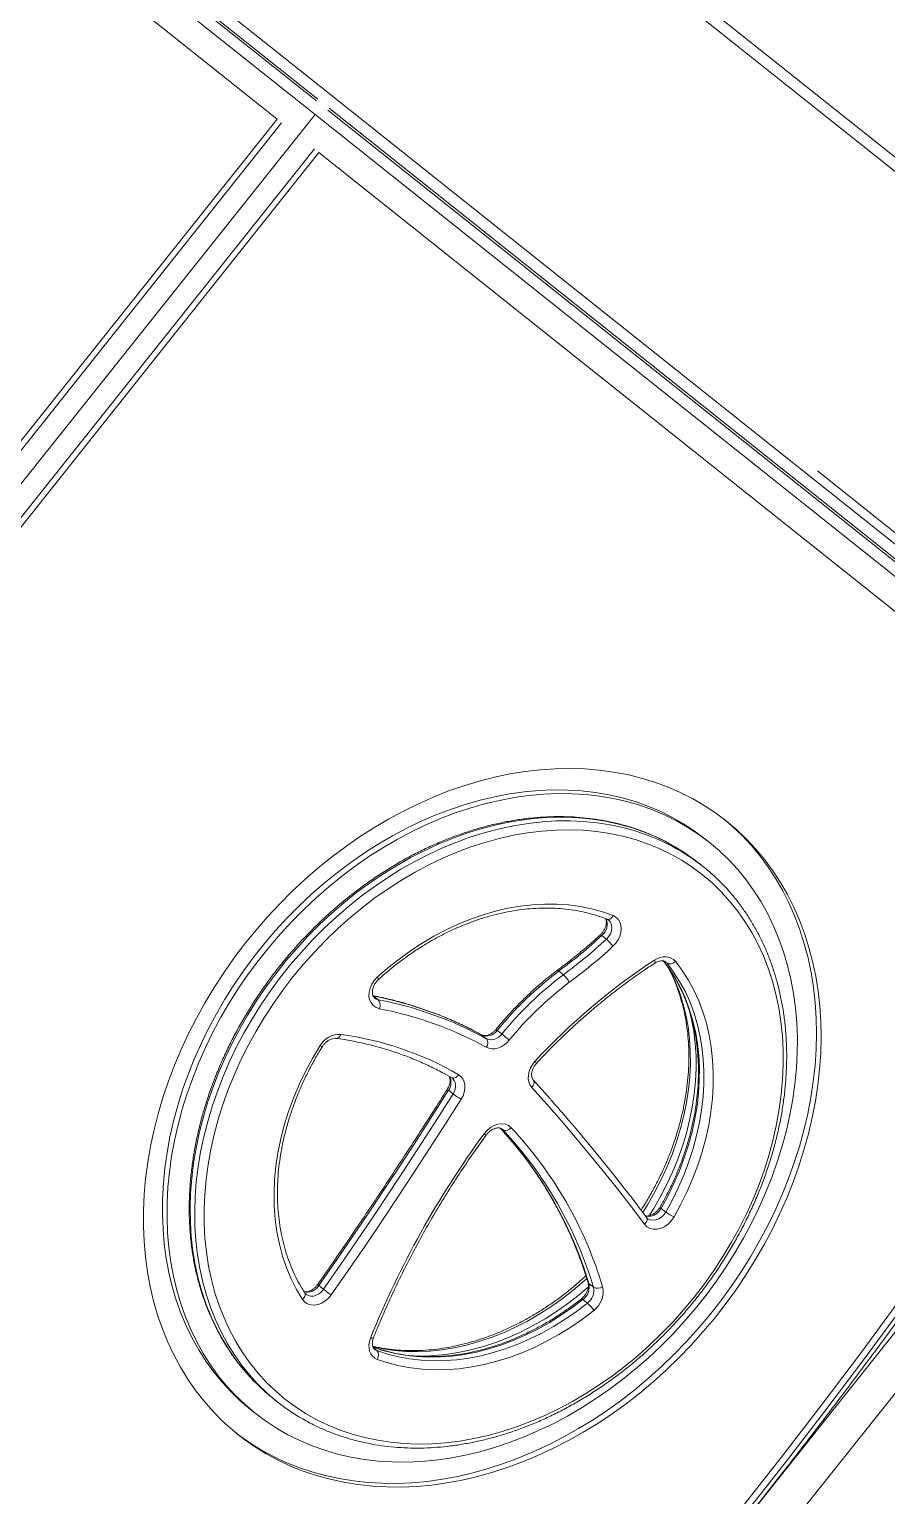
# Model space of a CAD drawing. Header units: millimetres. Extents: x -229914 to 856942, y -268655 to 87212.
# Drawn here: x -138705 to -138329, y 25864 to 26507 of the extents above; entities that cross this region are included whole.
import ezdxf

# ---------------------------------------------------------------- set-up
doc = ezdxf.new("R2010")
doc.units = ezdxf.units.MM

# ---------------------------------------------------------------- blocks, each defined once
blk = doc.blocks.new('Т912NEW')
at = {"color": 7, "linetype": 'Continuous', "lineweight": 15}
for p, q in [((-2945.25, 3675.05), (-2229.25, 3675.05)), ((-2319.43, 3546.17), (-2190.6, 3546.17)), ((-3094.04, 3542.17), (-2589.25, 3542.17)), ((-2589.25, 3542.17), (-2085.13, 3542.17)), ((-2592.47, 3537.17), (-3097.25, 3537.17)), ((-3097.25, 3536.17), (-2592.47, 3536.17)), ((-2589.25, 3531.17), (-3082.77, 3531.17)), ((-2085.28, 3531.17), (-2589.25, 3531.17)), ((-2589.25, 3531.17), (-2589.25, 2531.17)), ((-2081.92, 3537.17), (-2586.04, 3537.17)), ((-2586.04, 3536.17), (-2081.92, 3536.17)), ((-2601.02, 3519.17), (-3089.26, 3519.17)), ((-2601.02, 2543.17), (-2601.02, 3519.17)), ((-2598.44, 2543.17), (-2598.44, 3519.17)), ((-2580.06, 3519.17), (-2580.06, 2543.17)), ((-2577.49, 3519.17), (-2577.49, 2543.17)), ((-2085.95, 3519.17), (-2577.49, 3519.17)), ((-2040.75, 2641.17), (-2040.75, 3421.17)), ((-2254.98, 3389.17), (-2257.55, 3389.17)), ((-2250.48, 3379.17), (-2253.06, 3379.17)), ((-2263.88, 3327.78), (-2266.45, 3327.78)), ((-2271.53, 3303.86), (-2268.96, 3303.86)), ((-2277.87, 3260.86), (-2280.44, 3260.86)), ((-2276.44, 3266.71), (-2273.87, 3266.71)), ((-2171.55, 3250.43), (-2168.98, 3250.43)), ((-2328.2, 3244.7), (-2325.63, 3244.7)), ((-2173.51, 3243.25), (-2174.08, 3243.33)), ((-2274.22, 3232.84), (-2276.79, 3232.84)), ((-2175.76, 3204.86), (-2173.19, 3204.86)), ((-2170.92, 3197.8), (-2173.49, 3197.8)), ((-2267.93, 3130.35), (-2265.36, 3130.35)), ((-2253.06, 3079.17), (-2250.48, 3079.17)), ((-2257.55, 3069.17), (-2254.98, 3069.17))]:
    blk.add_line(p, q, dxfattribs=at)
at = {"color": 8, "linetype": 'Continuous', "lineweight": 15}
for p, q in [((-2229.25, 3670.05), (-2945.25, 3670.05)), ((-2057.5, 2624.42), (-2057.5, 3437.92)), ((-2236.5, 3336.12), (-2237.82, 3336.12)), ((-2236.5, 3336.12), (-2237.22, 3336.2)), ((-2280.65, 3260.84), (-2280.44, 3260.86)), ((-2328.2, 3244.7), (-2328.52, 3244.55)), ((-2247.24, 3234.14), (-2248.04, 3234.14)), ((-2247.24, 3234.14), (-2247.7, 3234.17)), ((-2232.2, 3123.93), (-2230.24, 3123.93))]:
    blk.add_line(p, q, dxfattribs=at)
at = {"color": 7, "linetype": 'Continuous', "lineweight": 15, "flags": 128}
for points in [[(-2059.34, 3171.65), (-2059.5, 3198.62), (-2059.93, 3225.59), (-2060.64, 3252.55), (-2061.62, 3279.49), (-2062.87, 3306.41), (-2064.39, 3333.32), (-2066.19, 3360.19), (-2068.26, 3387.03), (-2070.6, 3413.83), (-2073.22, 3440.58), (-2076.1, 3467.29), (-2079.26, 3493.95)], [(-2254.98, 3401.17), (-2260.94, 3400.99), (-2266.88, 3400.46), (-2272.8, 3399.59), (-2278.68, 3398.36), (-2284.51, 3396.79), (-2290.28, 3394.88), (-2295.98, 3392.63), (-2301.6, 3390.04), (-2307.12, 3387.13), (-2312.53, 3383.89), (-2317.83, 3380.34), (-2323, 3376.48), (-2328.03, 3372.31), (-2332.91, 3367.86), (-2337.63, 3363.12), (-2342.18, 3358.11), (-2346.56, 3352.83), (-2350.75, 3347.3), (-2354.74, 3341.53), (-2358.53, 3335.54), (-2362.1, 3329.32), (-2365.46, 3322.9), (-2368.59, 3316.29), (-2371.49, 3309.49), (-2374.15, 3302.54), (-2376.57, 3295.44), (-2378.74, 3288.2), (-2380.66, 3280.84), (-2382.32, 3273.37), (-2383.72, 3265.81), (-2384.85, 3258.18), (-2385.73, 3250.49), (-2386.33, 3242.76), (-2386.67, 3235), (-2386.73, 3227.22), (-2386.53, 3219.45), (-2386.06, 3211.7), (-2385.32, 3203.99), (-2384.32, 3196.33), (-2383.05, 3188.73), (-2381.52, 3181.22), (-2379.73, 3173.8), (-2377.69, 3166.5), (-2375.39, 3159.33), (-2372.85, 3152.29), (-2370.07, 3145.42), (-2367.05, 3138.72), (-2363.81, 3132.2), (-2360.34, 3125.88), (-2356.66, 3119.77), (-2352.77, 3113.88), (-2348.68, 3108.23), (-2344.39, 3102.83), (-2339.93, 3097.68), (-2335.29, 3092.81), (-2330.49, 3088.21), (-2325.53, 3083.9), (-2320.43, 3079.89), (-2315.2, 3076.18), (-2309.84, 3072.78), (-2304.37, 3069.71), (-2298.8, 3066.96), (-2293.14, 3064.54), (-2287.4, 3062.45), (-2281.6, 3060.71), (-2275.74, 3059.31), (-2269.84, 3058.26), (-2263.91, 3057.56), (-2257.96, 3057.21), (-2252.01, 3057.21), (-2246.06, 3057.56), (-2240.13, 3058.26), (-2234.22, 3059.31), (-2228.37, 3060.71), (-2222.56, 3062.45), (-2216.82, 3064.54), (-2211.17, 3066.96), (-2205.59, 3069.71), (-2200.13, 3072.78), (-2194.77, 3076.18), (-2189.53, 3079.89), (-2184.43, 3083.9), (-2179.48, 3088.21), (-2174.67, 3092.81), (-2170.04, 3097.68), (-2165.57, 3102.83), (-2161.29, 3108.23), (-2157.2, 3113.88), (-2153.31, 3119.77), (-2149.63, 3125.88), (-2146.16, 3132.2), (-2142.91, 3138.72), (-2139.9, 3145.42), (-2137.12, 3152.29), (-2134.57, 3159.33), (-2132.28, 3166.5), (-2130.24, 3173.8), (-2128.45, 3181.22), (-2126.92, 3188.73), (-2125.65, 3196.33), (-2124.64, 3203.99), (-2123.9, 3211.7), (-2123.43, 3219.45), (-2123.23, 3227.22), (-2123.3, 3235), (-2123.64, 3242.76), (-2124.24, 3250.49), (-2125.11, 3258.18), (-2126.25, 3265.81), (-2127.65, 3273.37), (-2129.31, 3280.84), (-2131.23, 3288.2), (-2133.4, 3295.44), (-2135.81, 3302.54), (-2138.48, 3309.49), (-2141.38, 3316.29), (-2144.51, 3322.9), (-2147.86, 3329.32), (-2151.44, 3335.54), (-2155.23, 3341.53), (-2159.22, 3347.3), (-2163.41, 3352.83), (-2167.78, 3358.11), (-2172.33, 3363.12), (-2177.06, 3367.86), (-2181.94, 3372.31), (-2186.97, 3376.48), (-2192.13, 3380.34), (-2197.43, 3383.89), (-2202.85, 3387.13), (-2208.37, 3390.04), (-2213.98, 3392.63), (-2219.68, 3394.88), (-2225.46, 3396.79), (-2231.29, 3398.36), (-2237.17, 3399.59), (-2243.09, 3400.46), (-2249.03, 3400.99), (-2254.98, 3401.17)], [(-2256.27, 3057.17), (-2254.58, 3057.21), (-2248.63, 3057.56), (-2242.7, 3058.26), (-2236.8, 3059.31), (-2230.94, 3060.71), (-2225.13, 3062.45), (-2219.4, 3064.54), (-2213.74, 3066.96), (-2208.17, 3069.71), (-2202.7, 3072.78), (-2197.34, 3076.18), (-2192.1, 3079.89), (-2187, 3083.9), (-2182.05, 3088.21), (-2177.25, 3092.81), (-2172.61, 3097.68), (-2168.14, 3102.83), (-2163.86, 3108.23), (-2159.77, 3113.88), (-2155.88, 3119.77), (-2152.2, 3125.88), (-2148.73, 3132.2), (-2145.48, 3138.72), (-2142.47, 3145.42), (-2139.69, 3152.29), (-2137.15, 3159.33), (-2134.85, 3166.5), (-2132.81, 3173.8), (-2131.02, 3181.22), (-2129.49, 3188.73), (-2128.22, 3196.33), (-2127.21, 3203.99), (-2126.48, 3211.7), (-2126.01, 3219.45), (-2125.8, 3227.22), (-2125.87, 3235), (-2126.21, 3242.76), (-2126.81, 3250.49), (-2127.68, 3258.18), (-2128.82, 3265.81), (-2130.22, 3273.37), (-2131.88, 3280.84), (-2133.8, 3288.2), (-2135.97, 3295.44), (-2138.39, 3302.54), (-2141.05, 3309.49), (-2143.95, 3316.29), (-2147.08, 3322.9), (-2150.44, 3329.32), (-2154.01, 3335.54), (-2157.8, 3341.53), (-2161.79, 3347.3), (-2165.98, 3352.83), (-2170.35, 3358.11), (-2174.91, 3363.12), (-2179.63, 3367.86), (-2184.51, 3372.31), (-2189.54, 3376.48), (-2194.71, 3380.34), (-2200, 3383.89), (-2205.42, 3387.13), (-2210.94, 3390.04), (-2216.56, 3392.63), (-2222.26, 3394.88), (-2228.03, 3396.79), (-2233.86, 3398.36), (-2239.74, 3399.59), (-2245.66, 3400.46), (-2251.6, 3400.99), (-2256.27, 3401.16)], [(-2062.13, 3171.64), (-2062.3, 3199.46), (-2062.76, 3227.27), (-2063.51, 3255.07), (-2064.56, 3282.85), (-2065.89, 3310.61), (-2067.52, 3338.35), (-2069.44, 3366.06), (-2071.64, 3393.72)], [(-2257.55, 3389.17), (-2263.3, 3388.99), (-2269.03, 3388.46), (-2274.74, 3387.59), (-2280.41, 3386.36), (-2286.03, 3384.79), (-2291.58, 3382.88), (-2297.07, 3380.62), (-2302.46, 3378.04), (-2307.76, 3375.13), (-2312.94, 3371.9), (-2318.01, 3368.35), (-2322.94, 3364.5), (-2327.73, 3360.35), (-2332.36, 3355.91), (-2336.83, 3351.2), (-2341.12, 3346.21), (-2345.23, 3340.97), (-2349.15, 3335.48), (-2352.87, 3329.76), (-2356.37, 3323.82), (-2359.66, 3317.67), (-2362.73, 3311.32), (-2365.56, 3304.8), (-2368.16, 3298.1), (-2370.51, 3291.26), (-2372.62, 3284.28), (-2374.47, 3277.18), (-2376.07, 3269.97), (-2377.4, 3262.68), (-2378.47, 3255.31), (-2379.28, 3247.88), (-2379.82, 3240.41), (-2380.09, 3232.92), (-2380.09, 3225.41), (-2379.82, 3217.92), (-2379.28, 3210.45), (-2378.47, 3203.03), (-2377.4, 3195.66), (-2376.07, 3188.36), (-2374.47, 3181.15), (-2372.62, 3174.05), (-2370.51, 3167.07), (-2368.16, 3160.23), (-2365.56, 3153.54), (-2362.73, 3147.01), (-2359.66, 3140.66), (-2356.37, 3134.51), (-2352.87, 3128.57), (-2349.15, 3122.85), (-2345.23, 3117.36), (-2341.12, 3112.12), (-2336.83, 3107.14), (-2332.36, 3102.42), (-2327.73, 3097.98), (-2322.94, 3093.83), (-2318.01, 3089.98), (-2312.94, 3086.43), (-2307.76, 3083.2), (-2302.46, 3080.29), (-2297.07, 3077.71), (-2291.58, 3075.46), (-2286.03, 3073.54), (-2280.41, 3071.97), (-2274.74, 3070.75), (-2269.03, 3069.87), (-2263.3, 3069.34), (-2257.55, 3069.17)], [(-2254.98, 3389.17), (-2260.73, 3388.99), (-2266.46, 3388.46), (-2272.17, 3387.59), (-2277.84, 3386.36), (-2283.46, 3384.79), (-2289.01, 3382.88), (-2294.49, 3380.62), (-2299.89, 3378.04), (-2305.19, 3375.13), (-2310.37, 3371.9), (-2315.44, 3368.35), (-2320.37, 3364.5), (-2325.15, 3360.35), (-2329.79, 3355.91), (-2334.26, 3351.2), (-2338.55, 3346.21), (-2342.66, 3340.97), (-2346.58, 3335.48), (-2350.3, 3329.76), (-2353.8, 3323.82), (-2357.09, 3317.67), (-2360.16, 3311.32), (-2362.99, 3304.8), (-2365.59, 3298.1), (-2367.94, 3291.26), (-2370.05, 3284.28), (-2371.9, 3277.18), (-2373.5, 3269.97), (-2374.83, 3262.68), (-2375.9, 3255.31), (-2376.71, 3247.88), (-2377.25, 3240.41), (-2377.52, 3232.92), (-2377.52, 3225.41), (-2377.25, 3217.92), (-2376.71, 3210.45), (-2375.9, 3203.03), (-2374.83, 3195.66), (-2373.5, 3188.36), (-2371.9, 3181.15), (-2370.05, 3174.05), (-2367.94, 3167.07), (-2365.59, 3160.23), (-2362.99, 3153.54), (-2360.16, 3147.01), (-2357.09, 3140.66), (-2353.8, 3134.51), (-2350.3, 3128.57), (-2346.58, 3122.85), (-2342.66, 3117.36), (-2338.55, 3112.12), (-2334.26, 3107.14), (-2329.79, 3102.42), (-2325.15, 3097.98), (-2320.37, 3093.83), (-2315.44, 3089.98), (-2310.37, 3086.43), (-2305.19, 3083.2), (-2299.89, 3080.29), (-2294.49, 3077.71), (-2289.01, 3075.46), (-2283.46, 3073.54), (-2277.84, 3071.97), (-2272.17, 3070.75), (-2266.46, 3069.87), (-2260.73, 3069.34), (-2254.98, 3069.17), (-2249.24, 3069.34), (-2243.51, 3069.87), (-2237.8, 3070.75), (-2232.13, 3071.97), (-2226.51, 3073.54), (-2220.95, 3075.46), (-2215.47, 3077.71), (-2210.08, 3080.29), (-2204.78, 3083.2), (-2199.6, 3086.43), (-2194.53, 3089.98), (-2189.6, 3093.83), (-2184.81, 3097.98), (-2180.18, 3102.42), (-2175.71, 3107.14), (-2171.42, 3112.12), (-2167.31, 3117.36), (-2163.39, 3122.85), (-2159.67, 3128.57), (-2156.16, 3134.51), (-2152.87, 3140.66), (-2149.81, 3147.01), (-2146.97, 3153.54), (-2144.38, 3160.23), (-2142.02, 3167.07), (-2139.92, 3174.05), (-2138.06, 3181.15), (-2136.47, 3188.36), (-2135.13, 3195.66), (-2134.06, 3203.03), (-2133.26, 3210.45), (-2132.72, 3217.92), (-2132.45, 3225.41), (-2132.45, 3232.92), (-2132.72, 3240.41), (-2133.26, 3247.88), (-2134.06, 3255.31), (-2135.13, 3262.68), (-2136.47, 3269.97), (-2138.06, 3277.18), (-2139.92, 3284.28), (-2142.02, 3291.26), (-2144.38, 3298.1), (-2146.97, 3304.8), (-2149.81, 3311.32), (-2152.87, 3317.67), (-2156.16, 3323.82), (-2159.67, 3329.76), (-2163.39, 3335.48), (-2167.31, 3340.97), (-2171.42, 3346.21), (-2175.71, 3351.2), (-2180.18, 3355.91), (-2184.81, 3360.35), (-2189.6, 3364.5), (-2194.53, 3368.35), (-2199.6, 3371.9), (-2204.78, 3375.13), (-2210.08, 3378.04), (-2215.47, 3380.62), (-2220.95, 3382.88), (-2226.51, 3384.79), (-2232.13, 3386.36), (-2237.8, 3387.59), (-2243.51, 3388.46), (-2249.24, 3388.99), (-2254.98, 3389.17)], [(-2248.56, 3082.17), (-2243.03, 3082.34), (-2237.52, 3082.87), (-2232.03, 3083.76), (-2226.59, 3084.99), (-2221.19, 3086.57), (-2215.87, 3088.5), (-2210.62, 3090.76), (-2205.46, 3093.36), (-2200.41, 3096.28), (-2195.47, 3099.52), (-2190.66, 3103.08), (-2185.99, 3106.94), (-2181.47, 3111.09), (-2177.12, 3115.53), (-2172.93, 3120.25), (-2168.93, 3125.22), (-2165.12, 3130.45), (-2161.51, 3135.91), (-2158.11, 3141.6), (-2154.92, 3147.5), (-2151.97, 3153.59), (-2149.24, 3159.87), (-2146.76, 3166.31), (-2144.52, 3172.91), (-2142.53, 3179.64), (-2140.8, 3186.49), (-2139.32, 3193.45), (-2138.11, 3200.49), (-2137.17, 3207.6), (-2136.49, 3214.76), (-2136.08, 3221.95), (-2135.95, 3229.17), (-2136.08, 3236.38), (-2136.49, 3243.57), (-2137.17, 3250.74), (-2138.11, 3257.84), (-2139.32, 3264.88), (-2140.8, 3271.84), (-2142.53, 3278.69), (-2144.52, 3285.42), (-2146.76, 3292.02), (-2149.24, 3298.46), (-2151.97, 3304.74), (-2154.92, 3310.83), (-2158.11, 3316.73), (-2161.51, 3322.42), (-2165.12, 3327.88), (-2168.93, 3333.11), (-2172.93, 3338.09), (-2177.12, 3342.8), (-2181.47, 3347.24), (-2185.99, 3351.39), (-2190.66, 3355.25), (-2195.47, 3358.81), (-2200.41, 3362.05), (-2205.46, 3364.98), (-2210.62, 3367.57), (-2215.87, 3369.84), (-2221.19, 3371.76), (-2226.59, 3373.34), (-2232.03, 3374.57), (-2237.52, 3375.46), (-2243.03, 3375.99), (-2248.56, 3376.17), (-2254.08, 3375.99), (-2259.59, 3375.46), (-2265.08, 3374.57), (-2270.52, 3373.34), (-2275.92, 3371.76), (-2281.24, 3369.84), (-2286.49, 3367.57), (-2291.65, 3364.98), (-2296.7, 3362.05), (-2301.64, 3358.81), (-2306.45, 3355.25), (-2311.12, 3351.39), (-2315.64, 3347.24), (-2319.99, 3342.8), (-2324.18, 3338.09), (-2328.18, 3333.11), (-2331.99, 3327.88), (-2335.6, 3322.42), (-2339, 3316.73), (-2342.19, 3310.83), (-2345.14, 3304.74), (-2347.87, 3298.46), (-2350.35, 3292.02), (-2352.59, 3285.42), (-2354.58, 3278.69), (-2356.32, 3271.84), (-2357.79, 3264.88), (-2359, 3257.84), (-2359.95, 3250.74), (-2360.62, 3243.57), (-2361.03, 3236.38), (-2361.16, 3229.17), (-2361.03, 3221.95), (-2360.62, 3214.76), (-2359.95, 3207.6), (-2359, 3200.49), (-2357.79, 3193.45), (-2356.32, 3186.49), (-2354.58, 3179.64), (-2352.59, 3172.91), (-2350.35, 3166.31), (-2347.87, 3159.87), (-2345.14, 3153.59), (-2342.19, 3147.5), (-2339, 3141.6), (-2335.6, 3135.91), (-2331.99, 3130.45), (-2328.18, 3125.22), (-2324.18, 3120.25), (-2319.99, 3115.53), (-2315.64, 3111.09), (-2311.12, 3106.94), (-2306.45, 3103.08), (-2301.64, 3099.52), (-2296.7, 3096.28), (-2291.65, 3093.36), (-2286.49, 3090.76), (-2281.24, 3088.5), (-2275.92, 3086.57), (-2270.52, 3084.99), (-2265.08, 3083.76), (-2259.59, 3082.87), (-2254.08, 3082.34), (-2248.56, 3082.17)], [(-2241.67, 3333.78), (-2241.13, 3335.1), (-2240.42, 3336.28), (-2239.58, 3337.3), (-2238.62, 3338.12), (-2237.58, 3338.72), (-2236.46, 3339.08), (-2235.32, 3339.2), (-2234.18, 3339.08)], [(-2234.18, 3339.08), (-2229.38, 3337.82), (-2224.64, 3336.21), (-2219.98, 3334.24), (-2215.41, 3331.93), (-2210.95, 3329.28), (-2206.62, 3326.3), (-2202.42, 3323), (-2198.38, 3319.4), (-2194.5, 3315.49), (-2190.8, 3311.31), (-2187.28, 3306.85), (-2183.97, 3302.14), (-2180.87, 3297.18), (-2178, 3292.01), (-2175.36, 3286.62), (-2172.95, 3281.05), (-2170.8, 3275.31), (-2168.9, 3269.41), (-2167.26, 3263.39), (-2165.9, 3257.25), (-2164.8, 3251.02)], [(-2332.14, 3252.13), (-2331.01, 3258.27), (-2329.61, 3264.32), (-2327.96, 3270.26), (-2326.05, 3276.06), (-2323.89, 3281.72), (-2321.49, 3287.2), (-2318.85, 3292.5), (-2315.99, 3297.6), (-2312.91, 3302.47), (-2309.63, 3307.11), (-2306.15, 3311.5), (-2302.49, 3315.63), (-2298.65, 3319.48), (-2294.65, 3323.04), (-2290.5, 3326.29), (-2286.22, 3329.24), (-2281.82, 3331.86), (-2277.31, 3334.16), (-2272.71, 3336.11), (-2268.03, 3337.73)], [(-2268.03, 3337.73), (-2266.67, 3337.96), (-2265.29, 3337.84), (-2263.97, 3337.36), (-2262.74, 3336.54), (-2261.66, 3335.43), (-2260.77, 3334.06), (-2260.11, 3332.48), (-2259.7, 3330.77), (-2259.56, 3328.98), (-2259.7, 3327.19)], [(-2168.98, 3250.43), (-2170.05, 3256.49), (-2171.38, 3262.47), (-2172.97, 3268.33), (-2174.82, 3274.07), (-2176.92, 3279.65), (-2179.25, 3285.08), (-2181.83, 3290.32), (-2184.62, 3295.35), (-2187.64, 3300.17), (-2190.86, 3304.76), (-2194.28, 3309.1), (-2197.88, 3313.17), (-2201.65, 3316.97), (-2205.59, 3320.48), (-2209.67, 3323.69), (-2213.89, 3326.59), (-2218.23, 3329.16), (-2222.67, 3331.41), (-2227.21, 3333.33), (-2231.82, 3334.9), (-2236.5, 3336.12)], [(-2269.64, 3266.66), (-2269.77, 3265.07), (-2270.12, 3263.53), (-2270.66, 3262.1), (-2271.39, 3260.82), (-2272.29, 3259.72), (-2273.32, 3258.85), (-2274.45, 3258.23), (-2275.64, 3257.89)], [(-2249.01, 3256.53), (-2250.31, 3256.9), (-2251.52, 3257.6), (-2252.61, 3258.59), (-2253.54, 3259.83), (-2254.27, 3261.28), (-2254.77, 3262.89), (-2255.02, 3264.59), (-2255.02, 3266.33)], [(-2250.65, 3259.5), (-2241.07, 3257.89), (-2239.52, 3257.62)], [(-2172.91, 3240.43), (-2182.37, 3242.84), (-2191.85, 3245.14), (-2201.34, 3247.32), (-2210.85, 3249.39), (-2220.37, 3251.35), (-2229.9, 3253.19), (-2239.45, 3254.91), (-2249.01, 3256.53)], [(-2322.85, 3241.91), (-2324.28, 3241.39), (-2325.76, 3241.29), (-2327.23, 3241.6), (-2328.61, 3242.32), (-2329.84, 3243.4), (-2330.86, 3244.8), (-2331.63, 3246.45), (-2332.11, 3248.28), (-2332.29, 3250.2), (-2332.14, 3252.13)], [(-2164.8, 3251.02), (-2164.67, 3249.06), (-2164.86, 3247.12), (-2165.37, 3245.27), (-2166.18, 3243.62), (-2167.24, 3242.23), (-2168.51, 3241.18), (-2169.92, 3240.51), (-2171.41, 3240.25), (-2172.91, 3240.43)], [(-2277.6, 3240.92), (-2276.28, 3240.95), (-2274.98, 3240.64), (-2273.74, 3240.02), (-2272.62, 3239.1), (-2271.66, 3237.91), (-2270.89, 3236.51), (-2270.33, 3234.94), (-2270.02, 3233.26)], [(-2252.69, 3227.68), (-2252.61, 3229.62), (-2252.21, 3231.5), (-2251.52, 3233.22), (-2250.55, 3234.7), (-2249.37, 3235.88), (-2248.02, 3236.7), (-2246.56, 3237.12), (-2245.07, 3237.12)], [(-2276.79, 3232.84), (-2275.42, 3220.07), (-2274.13, 3207.28), (-2272.9, 3194.49), (-2271.76, 3181.68), (-2270.69, 3168.86), (-2269.69, 3156.04), (-2268.78, 3143.2), (-2267.93, 3130.35)], [(-2265.36, 3130.35), (-2266.2, 3143.2), (-2267.12, 3156.04), (-2268.12, 3168.86), (-2269.19, 3181.68), (-2270.33, 3194.49), (-2271.55, 3207.28), (-2272.85, 3220.07), (-2274.22, 3232.84)], [(-2270.02, 3233.26), (-2268.64, 3220.47), (-2267.35, 3207.67), (-2266.12, 3194.85), (-2264.98, 3182.02), (-2263.9, 3169.18), (-2262.91, 3156.33), (-2261.99, 3143.47), (-2261.14, 3130.6)], [(-2269.72, 3121.14), (-2274.54, 3122.95), (-2279.28, 3125.13), (-2283.91, 3127.66), (-2288.41, 3130.55), (-2292.78, 3133.77), (-2296.99, 3137.33), (-2301.04, 3141.2), (-2304.91, 3145.38), (-2308.58, 3149.84), (-2312.05, 3154.58), (-2315.29, 3159.58), (-2318.31, 3164.81), (-2321.08, 3170.27), (-2323.61, 3175.94), (-2325.87, 3181.78), (-2327.87, 3187.79), (-2329.6, 3193.94), (-2331.04, 3200.22), (-2332.2, 3206.59), (-2333.07, 3213.04)], [(-2173.49, 3197.8), (-2174.99, 3191.91), (-2176.76, 3186.13), (-2178.77, 3180.5), (-2181.03, 3175.02), (-2183.52, 3169.73), (-2186.24, 3164.62), (-2189.18, 3159.74), (-2192.34, 3155.07), (-2195.69, 3150.66), (-2199.23, 3146.5), (-2202.94, 3142.61), (-2206.82, 3139), (-2210.85, 3135.69), (-2215.02, 3132.69), (-2219.32, 3130.01), (-2223.72, 3127.65), (-2228.23, 3125.62), (-2232.81, 3123.93)], [(-2230.24, 3123.93), (-2225.66, 3125.62), (-2221.15, 3127.65), (-2216.75, 3130.01), (-2212.45, 3132.69), (-2208.28, 3135.69), (-2204.25, 3139), (-2200.37, 3142.61), (-2196.65, 3146.5), (-2193.11, 3150.66), (-2189.76, 3155.07), (-2186.61, 3159.74), (-2183.67, 3164.62), (-2180.95, 3169.73), (-2178.46, 3175.02), (-2176.2, 3180.5), (-2174.19, 3186.13), (-2172.42, 3191.91), (-2170.92, 3197.8)], [(-2166.79, 3196.94), (-2168.34, 3190.88), (-2170.15, 3184.94), (-2172.22, 3179.15), (-2174.54, 3173.53), (-2177.1, 3168.08), (-2179.9, 3162.84), (-2182.92, 3157.82), (-2186.16, 3153.03), (-2189.6, 3148.48), (-2193.24, 3144.21), (-2197.06, 3140.21), (-2201.04, 3136.51), (-2205.19, 3133.11), (-2209.47, 3130.02), (-2213.89, 3127.26), (-2218.41, 3124.84), (-2223.04, 3122.76), (-2227.75, 3121.02)], [(-2261.14, 3130.6), (-2261.18, 3128.7), (-2261.52, 3126.85), (-2262.14, 3125.14), (-2263.03, 3123.64), (-2264.15, 3122.41), (-2265.43, 3121.52), (-2266.83, 3121), (-2268.28, 3120.87), (-2269.72, 3121.14)], [(-2227.75, 3121.02), (-2228.98, 3120.77), (-2230.22, 3120.81), (-2231.44, 3121.14), (-2232.59, 3121.75), (-2233.64, 3122.62), (-2234.55, 3123.72), (-2235.29, 3125.02), (-2235.85, 3126.47)]]:
    blk.add_lwpolyline(points, dxfattribs=at)
at = {"color": 8, "linetype": 'Continuous', "lineweight": 15, "flags": 128}
for points in [[(-2269.14, 3377.69), (-2269.66, 3377.59), (-2275.13, 3376.37), (-2280.55, 3374.81), (-2285.91, 3372.9), (-2291.19, 3370.66), (-2296.39, 3368.09), (-2301.48, 3365.2), (-2306.45, 3361.98), (-2311.31, 3358.46), (-2316.03, 3354.64), (-2320.6, 3350.52), (-2325.01, 3346.12), (-2329.25, 3341.44), (-2333.32, 3336.51), (-2337.2, 3331.32), (-2340.88, 3325.89), (-2344.36, 3320.24), (-2347.62, 3314.38), (-2350.66, 3308.31), (-2353.48, 3302.06), (-2356.06, 3295.64), (-2358.4, 3289.07), (-2360.49, 3282.36), (-2362.34, 3275.52), (-2363.93, 3268.57), (-2365.25, 3261.53), (-2366.32, 3254.42), (-2367.12, 3247.25), (-2367.66, 3240.03), (-2367.93, 3232.79), (-2367.93, 3225.54), (-2367.66, 3218.3), (-2367.12, 3211.09), (-2366.32, 3203.91), (-2365.25, 3196.8), (-2363.93, 3189.76), (-2362.34, 3182.81), (-2360.49, 3175.98), (-2358.4, 3169.26), (-2356.06, 3162.69), (-2353.48, 3156.27), (-2350.66, 3150.02), (-2347.62, 3143.96), (-2344.36, 3138.09), (-2340.88, 3132.44), (-2337.2, 3127.01), (-2333.32, 3121.83), (-2329.25, 3116.89), (-2325.01, 3112.21), (-2320.6, 3107.81), (-2316.03, 3103.7), (-2311.31, 3099.87), (-2306.45, 3096.35), (-2301.48, 3093.13), (-2296.39, 3090.24), (-2291.19, 3087.67), (-2285.91, 3085.43), (-2280.55, 3083.52), (-2275.13, 3081.96), (-2269.66, 3080.74), (-2268.34, 3080.5)], [(-2265.71, 3080.49), (-2267.09, 3080.74), (-2272.56, 3081.96), (-2277.98, 3083.52), (-2283.34, 3085.43), (-2288.62, 3087.67), (-2293.81, 3090.24), (-2298.91, 3093.13), (-2303.88, 3096.35), (-2308.74, 3099.87), (-2313.45, 3103.7), (-2318.02, 3107.81), (-2322.44, 3112.21), (-2326.68, 3116.89), (-2330.75, 3121.83), (-2334.63, 3127.01), (-2338.31, 3132.44), (-2341.79, 3138.09), (-2345.05, 3143.96), (-2348.09, 3150.02), (-2350.91, 3156.27), (-2353.49, 3162.69), (-2355.83, 3169.26), (-2357.92, 3175.98), (-2359.77, 3182.81), (-2361.35, 3189.76), (-2362.68, 3196.8), (-2363.75, 3203.91), (-2364.55, 3211.09), (-2365.09, 3218.3), (-2365.36, 3225.54), (-2365.36, 3232.79), (-2365.09, 3240.03), (-2364.55, 3247.25), (-2363.75, 3254.42), (-2362.68, 3261.53), (-2361.35, 3268.57), (-2359.77, 3275.52), (-2357.92, 3282.36), (-2355.83, 3289.07), (-2353.49, 3295.64), (-2350.91, 3302.06), (-2348.09, 3308.31), (-2345.05, 3314.38), (-2341.79, 3320.24), (-2338.31, 3325.89), (-2334.63, 3331.32), (-2330.75, 3336.51), (-2326.68, 3341.44), (-2322.44, 3346.12), (-2318.02, 3350.52), (-2313.45, 3354.64), (-2308.74, 3358.46), (-2303.88, 3361.98), (-2298.91, 3365.2), (-2293.81, 3368.09), (-2288.62, 3370.66), (-2283.34, 3372.9), (-2277.98, 3374.81), (-2272.56, 3376.37), (-2267.09, 3377.59), (-2266.57, 3377.69)], [(-2268.03, 3337.73), (-2267.97, 3337.16), (-2267.98, 3336.61), (-2268.06, 3336.11), (-2268.22, 3335.66), (-2268.45, 3335.3), (-2268.74, 3335.03), (-2269.07, 3334.86), (-2269.08, 3334.86)], [(-2263.88, 3327.78), (-2263.8, 3329.27), (-2264, 3330.75), (-2264.47, 3332.11), (-2265.19, 3333.28), (-2266.1, 3334.17), (-2267.16, 3334.75), (-2268.3, 3334.96), (-2268.38, 3334.97)], [(-2241.67, 3333.78), (-2241.29, 3333.55), (-2241.01, 3333.32), (-2240.82, 3333.12), (-2240.74, 3332.94), (-2240.75, 3332.84)], [(-2238.46, 3335.98), (-2234.39, 3334.9), (-2229.78, 3333.33), (-2225.25, 3331.41), (-2220.8, 3329.16), (-2216.46, 3326.59), (-2212.25, 3323.69), (-2208.16, 3320.48), (-2204.23, 3316.97), (-2200.45, 3313.17), (-2196.85, 3309.1), (-2193.43, 3304.76), (-2190.21, 3300.17), (-2187.19, 3295.35), (-2184.4, 3290.32), (-2181.82, 3285.08), (-2179.49, 3279.65), (-2177.39, 3274.07), (-2175.54, 3268.33), (-2173.95, 3262.47), (-2172.62, 3256.49), (-2171.55, 3250.43)], [(-2233.47, 3334.53), (-2233.2, 3334.41), (-2228.72, 3332.18), (-2224.35, 3329.62), (-2220.09, 3326.75), (-2215.97, 3323.58), (-2211.98, 3320.1), (-2208.16, 3316.34), (-2204.5, 3312.3), (-2201.01, 3308.01), (-2197.72, 3303.46), (-2194.63, 3298.68), (-2191.75, 3293.69), (-2189.09, 3288.49), (-2186.66, 3283.1), (-2184.46, 3277.54), (-2182.5, 3271.83), (-2180.79, 3265.99), (-2179.34, 3260.03), (-2178.14, 3253.98), (-2177.2, 3247.84), (-2176.76, 3244.05)], [(-2266.45, 3327.78), (-2266.78, 3327.77), (-2267.02, 3327.74), (-2267.14, 3327.68), (-2267.16, 3327.65)], [(-2173.61, 3244.6), (-2173.99, 3247.84), (-2174.92, 3253.98), (-2176.12, 3260.03), (-2177.58, 3265.99), (-2179.29, 3271.83), (-2181.24, 3277.54), (-2183.44, 3283.1), (-2185.88, 3288.49), (-2188.54, 3293.69), (-2191.42, 3298.68), (-2194.51, 3303.46), (-2197.8, 3308.01), (-2201.28, 3312.3), (-2204.94, 3316.34), (-2208.77, 3320.1), (-2212.75, 3323.58), (-2216.88, 3326.75), (-2217.29, 3327.05)], [(-2249.01, 3256.53), (-2248.99, 3257.11), (-2249.05, 3257.66), (-2249.18, 3258.18), (-2249.37, 3258.63), (-2249.63, 3259), (-2249.94, 3259.28), (-2250.28, 3259.45), (-2250.43, 3259.48)], [(-2171.55, 3250.43), (-2171.47, 3248.96), (-2171.66, 3247.51), (-2172.12, 3246.17), (-2172.81, 3245.01), (-2173.7, 3244.1), (-2174.73, 3243.51), (-2174.87, 3243.46)], [(-2173.52, 3243.25), (-2173.27, 3243.26), (-2172.16, 3243.51), (-2171.13, 3244.1), (-2170.24, 3245.01), (-2169.54, 3246.17), (-2169.09, 3247.51), (-2168.9, 3248.96), (-2168.98, 3250.43)], [(-2172.26, 3250.56), (-2172.24, 3250.53), (-2172.12, 3250.47), (-2171.88, 3250.44), (-2171.55, 3250.43)], [(-2327.36, 3244.28), (-2326.82, 3244.31), (-2325.63, 3244.7)], [(-2174.08, 3243.33), (-2174.02, 3243.31), (-2173.69, 3243.14), (-2173.39, 3242.87), (-2173.16, 3242.51), (-2172.99, 3242.06), (-2172.89, 3241.55), (-2172.86, 3241), (-2172.91, 3240.43)], [(-2279.1, 3237.96), (-2278.91, 3238), (-2278.56, 3238.17), (-2278.25, 3238.45), (-2277.99, 3238.82), (-2277.79, 3239.27), (-2277.65, 3239.78), (-2277.59, 3240.34), (-2277.6, 3240.92)], [(-2274.22, 3232.84), (-2274.43, 3233.95), (-2274.8, 3235), (-2275.31, 3235.94), (-2275.96, 3236.72), (-2276.7, 3237.34), (-2277.53, 3237.76), (-2278.39, 3237.96), (-2278.76, 3237.98)], [(-2177.85, 3206.04), (-2178.14, 3204.35), (-2179.34, 3198.3), (-2180.79, 3192.34), (-2182.5, 3186.5), (-2184.46, 3180.79), (-2186.66, 3175.23), (-2189.09, 3169.84), (-2191.75, 3164.64), (-2194.63, 3159.65), (-2197.72, 3154.87), (-2201.01, 3150.32), (-2204.5, 3146.03), (-2208.16, 3141.99), (-2211.98, 3138.23), (-2215.97, 3134.76), (-2220.09, 3131.58), (-2224.35, 3128.71), (-2228.72, 3126.15), (-2232.68, 3124.16)], [(-2217.61, 3131.06), (-2216.88, 3131.58), (-2212.75, 3134.76), (-2208.77, 3138.23), (-2204.94, 3141.99), (-2201.28, 3146.03), (-2197.8, 3150.32), (-2194.51, 3154.87), (-2191.42, 3159.65), (-2188.54, 3164.64), (-2185.88, 3169.84), (-2183.44, 3175.23), (-2181.24, 3180.79), (-2179.29, 3186.5), (-2177.58, 3192.34), (-2176.12, 3198.3), (-2175.06, 3203.58)], [(-2175.76, 3204.86), (-2176.12, 3204.91), (-2176.39, 3205.04)], [(-2174.21, 3197.61), (-2174.19, 3197.66), (-2174.06, 3197.74), (-2173.82, 3197.79), (-2173.49, 3197.8)], [(-2269.93, 3123.86), (-2268.91, 3124.01), (-2267.89, 3124.49), (-2266.98, 3125.28), (-2266.23, 3126.32), (-2265.7, 3127.56), (-2265.4, 3128.93), (-2265.36, 3130.35)], [(-2234.9, 3127.33), (-2234.9, 3127.24), (-2234.99, 3127.08), (-2235.18, 3126.89), (-2235.47, 3126.68), (-2235.85, 3126.47)], [(-2269.72, 3121.14), (-2269.65, 3121.71), (-2269.65, 3122.26), (-2269.73, 3122.76), (-2269.88, 3123.2), (-2270.1, 3123.56), (-2270.39, 3123.83), (-2270.7, 3123.99)], [(-2231.38, 3123.75), (-2231.06, 3123.77), (-2230.24, 3123.93)]]:
    blk.add_lwpolyline(points, dxfattribs=at)
at = {"color": 7, "linetype": 'Continuous', "lineweight": 15}
for centre, radius, start, end in [((-2253.03, 3290.59), 88.57, 90.01327, 100.47392), ((-2250.48, 3290.73), 88.43, 79.54316, 100.48064), ((-2237.23, 3339.08), 3.05, 283.97149, 359.91997), ((-1975.02, 3245.95), 280.74, 161.76866, 175.8373), ((-2479.44, 3360.48), 215.48, 344.76427, 351.27122), ((-2476.87, 3360.48), 215.48, 344.76427, 351.27122), ((-2476.57, 3360.5), 219.41, 344.7745, 351.2692), ((-2264.48, 3308.45), 19.35, 75.68529, 88.21737), ((-2119.13, 3264.81), 157.32, 165.63035, 179.31007), ((-2116.56, 3264.81), 157.32, 165.63035, 179.31007), ((-2116.16, 3264.81), 153.5, 165.64001, 179.30927), ((-2252.42, 3099.41), 163.87, 99.84702, 117.54553), ((-2249.84, 3099.41), 163.87, 99.84677, 117.54543), ((-2282.08, 3266.27), 5.66, 286.85626, 4.38807), ((-2279.51, 3266.27), 5.66, 286.86417, 4.38653), ((-2278.6, 3258), 2.96, 357.87428, 75.74197), ((-2274.44, 3044.47), 222.24, 88.76349, 89.85315), ((-2247.93, 3098.26), 162.01, 99.84835, 117.54369), ((-2169.59, 3269.9), 19.48, 271.78114, 284.22472), ((-2326.39, 3241.16), 3.62, 11.92116, 77.80385), ((-2256.66, 3100.95), 141.53, 98.50849, 120.77703), ((-2247.97, 3236.95), 2.9, 284.38682, 3.42783), ((-2270.92, 3062.24), 176.78, 55.26584, 81.59173), ((-2274.81, 3259.5), 26.67, 271.2679, 280.35406), ((-2272.81, 3061.17), 174.85, 55.26556, 81.5916), ((-2323.44, 3214.59), 9.75, 125.32509, 189.14411), ((-1840.47, 3244.27), 412.56, 182.30455, 196.59138), ((-2180.04, 3199.59), 6.79, 344.78066, 50.95614), ((-2173.95, 3208.73), 3.95, 281.15993, 342.11848), ((-2177.47, 3199.59), 6.79, 344.78066, 50.95614), ((-2176.61, 3199.61), 10.18, 344.78826, 50.94695), ((-2171.53, 3184.6), 13.21, 68.95658, 87.32615), ((-2265.95, 3176.89), 46.54, 270.72257, 275.92683), ((-2230.99, 3120.77), 3.25, 4.43988, 76.61872), ((-2253.04, 3167.67), 88.5, 260.04212, 269.9891), ((-2250.47, 3167.63), 88.46, 260.08109, 269.99043), ((-2250.5, 3167.69), 88.53, 270.01149, 280.00625)]:
    blk.add_arc(centre, radius, start, end, dxfattribs=at)
at = {"color": 8, "linetype": 'Continuous', "lineweight": 15}
for centre, radius, start, end in [((-2272.55, 3329.17), 6.25, 347.1862, 62.90993), ((-2276.67, 3259.41), 7.3, 88.21833, 93.72767), ((-2254.97, 3263.93), 2.4, 65.04307, 91.25213), ((-2332.26, 3250.51), 1.63, 44.75832, 85.65452), ((-2282.45, 3232.58), 5.66, 2.53898, 67.58103), ((-2277.01, 3233.84), 1.03, 241.92147, 282.33792), ((-2275.45, 3061.04), 174.99, 55.27079, 81.2186), ((-2331.02, 3221.53), 2.2, 314.97647, 27.78155), ((-2252.62, 3231.74), 4.06, 269.01809, 284.26219), ((-2333.04, 3214.78), 1.74, 269.04882, 306.13142), ((-2273.92, 3129.53), 6.04, 295.36595, 7.86837), ((-2268.16, 3131.95), 1.61, 252.6819, 278.01589)]:
    blk.add_arc(centre, radius, start, end, dxfattribs=at)
at = {"color": 7, "linetype": 'Continuous', "lineweight": 15}
for points, knots in [([(-2057.55, 3171.65), (-2057.56, 3176.11), (-2057.59, 3189.04), (-2057.83, 3210.44), (-2058.34, 3235.84), (-2059.09, 3261.23), (-2060.09, 3286.6), (-2061.33, 3311.96), (-2062.8, 3337.29), (-2064.53, 3362.6), (-2066.49, 3387.88), (-2068.69, 3413.13), (-2071.13, 3438.34), (-2073.77, 3463.06), (-2075.94, 3481.8), (-2077.21, 3492.14), (-2077.51, 3494.56)], [0, 0, 0, 0, 0.041257, 0.119604, 0.197952, 0.276299, 0.354646, 0.432993, 0.511341, 0.589688, 0.668036, 0.746383, 0.824731, 0.903078, 0.977302, 1, 1, 1, 1]), ([(-2269.36, 3377.66), (-2269.5, 3377.63), (-2271.41, 3377.33), (-2275.04, 3376.47), (-2280.23, 3375.03), (-2285.36, 3373.25), (-2290.43, 3371.18), (-2295.41, 3368.81), (-2300.31, 3366.14), (-2305.11, 3363.18), (-2309.8, 3359.94), (-2314.37, 3356.42), (-2318.81, 3352.64), (-2323.11, 3348.59), (-2327.26, 3344.29), (-2331.26, 3339.75), (-2335.09, 3334.97), (-2338.75, 3329.97), (-2342.23, 3324.76), (-2345.51, 3319.34), (-2348.61, 3313.74), (-2351.5, 3307.96), (-2354.18, 3302.01), (-2356.65, 3295.9), (-2358.9, 3289.66), (-2360.93, 3283.29), (-2362.73, 3276.81), (-2364.3, 3270.22), (-2365.63, 3263.55), (-2366.73, 3256.81), (-2367.58, 3250.01), (-2368.2, 3243.16), (-2368.57, 3236.29), (-2368.7, 3229.4), (-2368.59, 3222.51), (-2368.23, 3215.63), (-2367.63, 3208.78), (-2366.79, 3201.98), (-2365.71, 3195.23), (-2364.39, 3188.55), (-2362.84, 3181.96), (-2361.06, 3175.47), (-2359.04, 3169.09), (-2356.81, 3162.83), (-2354.35, 3156.72), (-2351.68, 3150.76), (-2348.8, 3144.96), (-2345.72, 3139.34), (-2342.44, 3133.91), (-2338.97, 3128.68), (-2335.32, 3123.66), (-2331.5, 3118.87), (-2327.51, 3114.31), (-2323.36, 3109.99), (-2319.06, 3105.92), (-2314.62, 3102.11), (-2310.05, 3098.58), (-2305.36, 3095.32), (-2300.56, 3092.34), (-2295.66, 3089.65), (-2290.67, 3087.26), (-2285.6, 3085.17), (-2280.47, 3083.38), (-2275.27, 3081.92), (-2271.29, 3080.98), (-2269.04, 3080.63), (-2268.55, 3080.55)], [0, 0, 0, 0, 0.001331, 0.017274, 0.033223, 0.049178, 0.06514, 0.081113, 0.097094, 0.113084, 0.129085, 0.145094, 0.161111, 0.177136, 0.193168, 0.209206, 0.225248, 0.241296, 0.257347, 0.2734, 0.289456, 0.305515, 0.321573, 0.337633, 0.353694, 0.369754, 0.385815, 0.401876, 0.417937, 0.433998, 0.450059, 0.46612, 0.48218, 0.498241, 0.514303, 0.530364, 0.546425, 0.562488, 0.57855, 0.594613, 0.610676, 0.62674, 0.642804, 0.658869, 0.674934, 0.690999, 0.707063, 0.723128, 0.739191, 0.755253, 0.771314, 0.787372, 0.803426, 0.819476, 0.835522, 0.851561, 0.867594, 0.883619, 0.899636, 0.915643, 0.931641, 0.947629, 0.963606, 0.979575, 0.995535, 1, 1, 1, 1]), ([(-2234.91, 3080.57), (-2233.87, 3080.75), (-2231.08, 3081.23), (-2226.57, 3082.36), (-2221.4, 3083.93), (-2216.29, 3085.81), (-2211.25, 3088), (-2206.3, 3090.48), (-2201.44, 3093.25), (-2196.68, 3096.32), (-2192.03, 3099.66), (-2187.51, 3103.28), (-2183.12, 3107.16), (-2178.87, 3111.3), (-2174.78, 3115.7), (-2170.84, 3120.33), (-2167.07, 3125.19), (-2163.48, 3130.27), (-2160.07, 3135.56), (-2156.85, 3141.04), (-2153.84, 3146.72), (-2151.02, 3152.56), (-2148.42, 3158.57), (-2146.03, 3164.73), (-2143.86, 3171.02), (-2141.92, 3177.43), (-2140.2, 3183.96), (-2138.72, 3190.57), (-2137.47, 3197.27), (-2136.47, 3204.04), (-2135.7, 3210.86), (-2135.17, 3217.72), (-2134.89, 3224.6), (-2134.85, 3231.49), (-2135.05, 3238.38), (-2135.5, 3245.24), (-2136.19, 3252.08), (-2137.12, 3258.86), (-2138.29, 3265.59), (-2139.69, 3272.23), (-2141.33, 3278.79), (-2143.2, 3285.24), (-2145.3, 3291.58), (-2147.62, 3297.78), (-2150.15, 3303.84), (-2152.9, 3309.74), (-2155.86, 3315.47), (-2159.01, 3321.03), (-2162.36, 3326.38), (-2165.9, 3331.54), (-2169.61, 3336.47), (-2173.5, 3341.18), (-2177.55, 3345.66), (-2181.76, 3349.88), (-2186.11, 3353.85), (-2190.6, 3357.56), (-2195.21, 3361), (-2199.94, 3364.15), (-2204.78, 3367.02), (-2209.72, 3369.6), (-2214.74, 3371.88), (-2219.83, 3373.86), (-2224.99, 3375.53), (-2229.79, 3376.81), (-2232.88, 3377.39), (-2234.21, 3377.65)], [0, 0, 0, 0, 0.009448, 0.025395, 0.041347, 0.057308, 0.073277, 0.089254, 0.105241, 0.121238, 0.137243, 0.153258, 0.169281, 0.18531, 0.201347, 0.217389, 0.233436, 0.249487, 0.265541, 0.281598, 0.297657, 0.313718, 0.329779, 0.345842, 0.361905, 0.377968, 0.394031, 0.410095, 0.426157, 0.44222, 0.458284, 0.474347, 0.49041, 0.506473, 0.522537, 0.538601, 0.554665, 0.570729, 0.586794, 0.60286, 0.618925, 0.634991, 0.651058, 0.667124, 0.683192, 0.69926, 0.715326, 0.731393, 0.747458, 0.763522, 0.779583, 0.795643, 0.811698, 0.827749, 0.843795, 0.859834, 0.875866, 0.891891, 0.907906, 0.923912, 0.939908, 0.955895, 0.971871, 0.987839, 1, 1, 1, 1]), ([(-2331.1, 3251.65), (-2330.94, 3252.65), (-2330.45, 3255.55), (-2329.47, 3260.29), (-2328.08, 3265.85), (-2326.46, 3271.3), (-2324.63, 3276.62), (-2322.58, 3281.81), (-2320.32, 3286.84), (-2317.86, 3291.7), (-2315.2, 3296.38), (-2312.36, 3300.87), (-2309.34, 3305.15), (-2306.15, 3309.2), (-2302.8, 3313.03), (-2299.3, 3316.61), (-2295.66, 3319.94), (-2291.89, 3323.01), (-2288, 3325.8), (-2284.01, 3328.32), (-2279.91, 3330.55), (-2275.74, 3332.49), (-2272.11, 3333.9), (-2269.88, 3334.61), (-2269.08, 3334.86)], [0, 0, 0, 0, 0.0247709, 0.0721395, 0.1195094, 0.1668774, 0.2142431, 0.2616052, 0.308968, 0.3563279, 0.4036902, 0.4510594, 0.498431, 0.5458143, 0.5932091, 0.6406205, 0.6880562, 0.7355217, 0.7830194, 0.830555, 0.8781369, 0.9257686, 0.9734499, 1, 1, 1, 1]), ([(-2269.76, 3334.64), (-2269.56, 3334.52), (-2269.15, 3334.28), (-2268.49, 3333.6), (-2267.88, 3332.66), (-2267.41, 3331.49), (-2267.12, 3330.2), (-2267.02, 3328.88), (-2267.12, 3328.04), (-2267.16, 3327.65)], [0, 0, 0, 0, 0.12886, 0.271143, 0.422688, 0.571929, 0.720585, 0.869042, 1, 1, 1, 1]), ([(-2269.08, 3334.86), (-2268.98, 3334.89), (-2268.74, 3334.96), (-2268.51, 3334.94), (-2268.38, 3334.93)], [0, 0, 0, 0, 0.422203, 1, 1, 1, 1]), ([(-2253.96, 3266.11), (-2253.84, 3267.56), (-2253.51, 3271.78), (-2252.77, 3278.75), (-2251.67, 3286.98), (-2250.33, 3295.15), (-2248.76, 3303.25), (-2246.95, 3311.27), (-2244.91, 3319.18), (-2242.84, 3326.38), (-2241.38, 3330.89), (-2240.75, 3332.84)], [0, 0, 0, 0, 0.063326, 0.184035, 0.304747, 0.425458, 0.546165, 0.666875, 0.787576, 0.908281, 1, 1, 1, 1]), ([(-2240.75, 3332.84), (-2240.68, 3333.03), (-2240.47, 3333.61), (-2240.01, 3334.46), (-2239.35, 3335.26), (-2238.65, 3335.82), (-2237.94, 3336.13), (-2237.49, 3336.23), (-2237.25, 3336.2), (-2237.24, 3336.2)], [0, 0, 0, 0, 0.08513, 0.259928, 0.434669, 0.611324, 0.794614, 0.993829, 1, 1, 1, 1]), ([(-2238.46, 3335.94), (-2238, 3335.83), (-2236.09, 3335.38), (-2232.75, 3334.36), (-2228.47, 3332.77), (-2224.27, 3330.87), (-2220.15, 3328.68), (-2216.13, 3326.2), (-2212.21, 3323.44), (-2208.42, 3320.4), (-2204.75, 3317.1), (-2201.23, 3313.55), (-2197.85, 3309.75), (-2194.63, 3305.72), (-2191.59, 3301.47), (-2188.72, 3297.01), (-2186.03, 3292.35), (-2183.54, 3287.5), (-2181.25, 3282.49), (-2179.18, 3277.32), (-2177.31, 3272.01), (-2175.66, 3266.58), (-2174.25, 3261.04), (-2173.1, 3255.69), (-2172.53, 3252.17), (-2172.26, 3250.56)], [0, 0, 0, 0, 0.014338, 0.059767, 0.105171, 0.150528, 0.19584, 0.241103, 0.286324, 0.3315, 0.376639, 0.421745, 0.466825, 0.511879, 0.55692, 0.60194, 0.646955, 0.69196, 0.736959, 0.781952, 0.826946, 0.87194, 0.91693, 0.961925, 1, 1, 1, 1]), ([(-2234.97, 3334.97), (-2234.55, 3334.8), (-2232.72, 3334.04), (-2229.54, 3332.39), (-2225.44, 3330.01), (-2221.45, 3327.33), (-2217.57, 3324.39), (-2213.82, 3321.17), (-2210.2, 3317.7), (-2206.72, 3313.98), (-2203.4, 3310.01), (-2200.24, 3305.83), (-2197.25, 3301.42), (-2194.44, 3296.81), (-2191.82, 3292.01), (-2189.39, 3287.04), (-2187.17, 3281.9), (-2185.15, 3276.61), (-2183.35, 3271.18), (-2181.77, 3265.64), (-2180.42, 3259.99), (-2179.3, 3254.25), (-2178.47, 3249.03), (-2178.12, 3245.7), (-2177.98, 3244.33)], [0, 0, 0, 0, 0.01401, 0.062081, 0.110071, 0.157981, 0.205815, 0.253579, 0.301285, 0.348942, 0.396554, 0.444136, 0.491687, 0.539219, 0.586734, 0.63424, 0.681739, 0.729232, 0.776725, 0.824215, 0.871702, 0.919195, 0.966685, 1, 1, 1, 1]), ([(-2267.16, 3327.65), (-2267.36, 3326.39), (-2267.95, 3322.71), (-2269.1, 3316.68), (-2270.61, 3309.89), (-2271.76, 3305.53), (-2272.3, 3303.5)], [0, 0, 0, 0, 0.154237, 0.448518, 0.742785, 1, 1, 1, 1]), ([(-2272.2, 3303.86), (-2272.47, 3302.82), (-2273.23, 3299.79), (-2274.31, 3294.72), (-2275.37, 3288.63), (-2276.19, 3282.48), (-2276.77, 3276.28), (-2277.06, 3271.01), (-2277.12, 3267.81), (-2277.14, 3266.7)], [0, 0, 0, 0, 0.087239, 0.252068, 0.416887, 0.581709, 0.746541, 0.911366, 1, 1, 1, 1]), ([(-2264.86, 3302.88), (-2264.88, 3302.88), (-2265.04, 3302.96), (-2265.49, 3303.14), (-2266.29, 3303.41), (-2267.28, 3303.65), (-2268.24, 3303.82), (-2268.72, 3303.85), (-2268.96, 3303.86)], [0, 0, 0, 0, 0.017658, 0.14137, 0.355971, 0.570626, 0.785301, 1, 1, 1, 1]), ([(-2280.65, 3260.84), (-2281.87, 3260.63), (-2285.4, 3260), (-2291.22, 3258.72), (-2298.06, 3256.91), (-2304.85, 3254.78), (-2311.58, 3252.35), (-2318.24, 3249.62), (-2323.96, 3247), (-2327.43, 3245.24), (-2328.73, 3244.57)], [0, 0, 0, 0, 0.074449, 0.214602, 0.354775, 0.494968, 0.63519, 0.775449, 0.915745, 1, 1, 1, 1]), ([(-2277.14, 3266.7), (-2277.15, 3266.48), (-2277.17, 3265.81), (-2277.37, 3264.72), (-2277.77, 3263.52), (-2278.34, 3262.5), (-2279, 3261.71), (-2279.7, 3261.17), (-2280.25, 3260.93), (-2280.56, 3260.86), (-2280.65, 3260.84)], [0, 0, 0, 0, 0.070242, 0.214431, 0.358116, 0.501092, 0.643999, 0.788629, 0.939075, 1, 1, 1, 1]), ([(-2250.46, 3259.49), (-2250.56, 3259.51), (-2250.88, 3259.57), (-2251.44, 3259.82), (-2252.15, 3260.38), (-2252.83, 3261.2), (-2253.4, 3262.27), (-2253.79, 3263.5), (-2254, 3264.81), (-2253.97, 3265.68), (-2253.96, 3266.11)], [0, 0, 0, 0, 0.062793, 0.203363, 0.334026, 0.473317, 0.60831, 0.742016, 0.875486, 1, 1, 1, 1]), ([(-2174.08, 3243.33), (-2176.83, 3244.04), (-2184.78, 3246.09), (-2197.99, 3249.25), (-2213.7, 3252.7), (-2227.47, 3255.48), (-2236.02, 3256.98), (-2239.31, 3257.56)], [0, 0, 0, 0, 0.1269938, 0.3678683, 0.6087409, 0.8496083, 1, 1, 1, 1]), ([(-2327.35, 3244.3), (-2327.56, 3244.31), (-2327.98, 3244.33), (-2328.66, 3244.64), (-2329.38, 3245.19), (-2330.05, 3246.01), (-2330.62, 3247.08), (-2331.02, 3248.31), (-2331.23, 3249.64), (-2331.22, 3250.78), (-2331.13, 3251.44), (-2331.1, 3251.65)], [0, 0, 0, 0, 0.1178939, 0.2403338, 0.3543667, 0.4759529, 0.5937364, 0.7104053, 0.8268188, 0.9431485, 1, 1, 1, 1]), ([(-2172.26, 3250.56), (-2172.23, 3250.35), (-2172.15, 3249.69), (-2172.16, 3248.56), (-2172.37, 3247.23), (-2172.77, 3246.02), (-2173.32, 3244.99), (-2173.98, 3244.2), (-2174.54, 3243.72), (-2174.85, 3243.59), (-2174.95, 3243.55)], [0, 0, 0, 0, 0.070672, 0.216168, 0.361639, 0.506346, 0.650311, 0.794179, 0.939626, 1, 1, 1, 1]), ([(-2329.49, 3219.96), (-2328.48, 3220.55), (-2325.53, 3222.26), (-2320.56, 3224.87), (-2314.58, 3227.69), (-2308.52, 3230.22), (-2302.39, 3232.44), (-2296.2, 3234.36), (-2289.96, 3235.96), (-2284.25, 3237.15), (-2280.62, 3237.72), (-2279.1, 3237.96)], [0, 0, 0, 0, 0.06324, 0.184397, 0.305577, 0.426801, 0.548076, 0.669392, 0.790748, 0.912144, 1, 1, 1, 1]), ([(-2280.37, 3237.75), (-2280.22, 3237.69), (-2279.86, 3237.53), (-2279.23, 3237), (-2278.56, 3236.18), (-2278, 3235.09), (-2277.65, 3233.98), (-2277.54, 3233.24), (-2277.5, 3232.93)], [0, 0, 0, 0, 0.125531, 0.306542, 0.499436, 0.686843, 0.872671, 1, 1, 1, 1]), ([(-2279.1, 3237.96), (-2279, 3237.97), (-2278.89, 3237.99), (-2278.78, 3237.98), (-2278.77, 3237.97)], [0, 0, 0, 0, 0.875907, 1, 1, 1, 1]), ([(-2277.5, 3232.93), (-2277.06, 3228.93), (-2275.8, 3217.33), (-2273.9, 3198.08), (-2271.87, 3175.19), (-2270.09, 3152.63), (-2269.11, 3137.69), (-2268.63, 3130.41)], [0, 0, 0, 0, 0.117487, 0.340806, 0.564126, 0.787447, 1, 1, 1, 1]), ([(-2251.62, 3227.81), (-2251.63, 3228.03), (-2251.64, 3228.7), (-2251.51, 3229.81), (-2251.16, 3231.06), (-2250.65, 3232.15), (-2250.02, 3233.02), (-2249.32, 3233.66), (-2248.61, 3234.03), (-2248.09, 3234.18), (-2247.79, 3234.16), (-2247.71, 3234.16)], [0, 0, 0, 0, 0.061301, 0.187167, 0.312739, 0.437603, 0.562169, 0.687492, 0.816307, 0.95417, 1, 1, 1, 1]), ([(-2248.71, 3233.95), (-2247.91, 3233.83), (-2244.78, 3233.37), (-2239.32, 3232.33), (-2232.35, 3230.71), (-2225.44, 3228.78), (-2218.57, 3226.55), (-2211.77, 3224), (-2205.04, 3221.16), (-2198.39, 3218.01), (-2191.82, 3214.58), (-2185.35, 3210.85), (-2180.22, 3207.62), (-2177.26, 3205.62), (-2176.39, 3205.04)], [0, 0, 0, 0, 0.031571, 0.124641, 0.217708, 0.310758, 0.403785, 0.496796, 0.58978, 0.68274, 0.77568, 0.868595, 0.961483, 1, 1, 1, 1]), ([(-2234.9, 3127.33), (-2235.39, 3128.98), (-2236.81, 3133.76), (-2238.98, 3141.77), (-2241.34, 3151.38), (-2243.47, 3161.09), (-2245.37, 3170.87), (-2247.03, 3180.73), (-2248.46, 3190.65), (-2249.65, 3200.63), (-2250.6, 3210.65), (-2251.25, 3219.71), (-2251.51, 3225.44), (-2251.62, 3227.81)], [0, 0, 0, 0, 0.051326, 0.149075, 0.246827, 0.344578, 0.442333, 0.540084, 0.637837, 0.735592, 0.833344, 0.931099, 1, 1, 1, 1]), ([(-2332.02, 3213.38), (-2332.04, 3213.59), (-2332.1, 3214.26), (-2332.04, 3215.39), (-2331.78, 3216.69), (-2331.34, 3217.86), (-2330.75, 3218.83), (-2330.11, 3219.55), (-2329.69, 3219.83), (-2329.49, 3219.96)], [0, 0, 0, 0, 0.076952, 0.235304, 0.39348, 0.550801, 0.707362, 0.864158, 1, 1, 1, 1]), ([(-2270.7, 3123.99), (-2271.44, 3124.24), (-2273.61, 3124.99), (-2277.16, 3126.47), (-2281.32, 3128.51), (-2285.39, 3130.84), (-2289.36, 3133.46), (-2293.22, 3136.36), (-2296.95, 3139.53), (-2300.55, 3142.95), (-2304, 3146.63), (-2307.3, 3150.54), (-2310.44, 3154.69), (-2313.4, 3159.04), (-2316.17, 3163.61), (-2318.76, 3168.36), (-2321.15, 3173.29), (-2323.34, 3178.38), (-2325.31, 3183.62), (-2327.07, 3188.99), (-2328.61, 3194.48), (-2329.92, 3200.07), (-2330.99, 3205.75), (-2331.65, 3210.2), (-2331.95, 3212.75), (-2332.02, 3213.38)], [0, 0, 0, 0, 0.023755, 0.069816, 0.115845, 0.161825, 0.207759, 0.253649, 0.299495, 0.34531, 0.391089, 0.436848, 0.482582, 0.528301, 0.574008, 0.619703, 0.665393, 0.711079, 0.756761, 0.802444, 0.848124, 0.893803, 0.939486, 0.985164, 1, 1, 1, 1]), ([(-2178.91, 3206.72), (-2179.2, 3204.96), (-2179.81, 3201.26), (-2181.02, 3195.73), (-2182.47, 3190.13), (-2184.15, 3184.64), (-2186.05, 3179.28), (-2188.16, 3174.06), (-2190.48, 3168.99), (-2192.99, 3164.1), (-2195.7, 3159.39), (-2198.58, 3154.89), (-2201.65, 3150.58), (-2204.87, 3146.51), (-2208.26, 3142.66), (-2211.79, 3139.06), (-2215.46, 3135.71), (-2219.26, 3132.62), (-2223.17, 3129.8), (-2227.19, 3127.27), (-2230.45, 3125.43), (-2232.4, 3124.54), (-2232.94, 3124.29)], [0, 0, 0, 0, 0.047392, 0.099125, 0.150852, 0.202579, 0.254299, 0.306014, 0.357731, 0.40945, 0.461166, 0.512894, 0.564628, 0.616385, 0.668158, 0.719966, 0.771813, 0.823712, 0.875668, 0.927694, 0.9798, 1, 1, 1, 1]), ([(-2176.39, 3205.04), (-2176.28, 3204.96), (-2175.93, 3204.7), (-2175.35, 3204.08), (-2174.74, 3203.08), (-2174.28, 3201.89), (-2174.02, 3200.58), (-2173.97, 3199.24), (-2174.07, 3198.24), (-2174.19, 3197.73), (-2174.21, 3197.61)], [0, 0, 0, 0, 0.069749, 0.225045, 0.375897, 0.524563, 0.672778, 0.820815, 0.961116, 1, 1, 1, 1]), ([(-2174.21, 3197.61), (-2174.44, 3196.64), (-2175.12, 3193.81), (-2176.41, 3189.19), (-2178.15, 3183.82), (-2180.12, 3178.58), (-2182.3, 3173.48), (-2184.68, 3168.55), (-2187.26, 3163.79), (-2190.03, 3159.23), (-2192.98, 3154.86), (-2196.1, 3150.72), (-2199.39, 3146.8), (-2202.83, 3143.12), (-2206.41, 3139.69), (-2210.13, 3136.52), (-2213.97, 3133.61), (-2217.93, 3130.98), (-2221.98, 3128.63), (-2226.13, 3126.58), (-2229.67, 3125.09), (-2231.83, 3124.35), (-2232.56, 3124.09)], [0, 0, 0, 0, 0.027424, 0.07987, 0.132317, 0.184758, 0.237201, 0.289642, 0.342086, 0.39453, 0.446983, 0.499441, 0.551915, 0.604405, 0.656916, 0.709458, 0.762035, 0.814653, 0.867316, 0.920033, 0.972809, 1, 1, 1, 1]), ([(-2268.63, 3130.41), (-2268.63, 3130.19), (-2268.6, 3129.52), (-2268.71, 3128.4), (-2269.03, 3127.13), (-2269.52, 3126.02), (-2270.14, 3125.12), (-2270.78, 3124.49), (-2271.18, 3124.27), (-2271.35, 3124.18)], [0, 0, 0, 0, 0.078126, 0.238629, 0.398774, 0.558043, 0.716764, 0.876221, 1, 1, 1, 1]), ([(-2231.37, 3123.78), (-2231.48, 3123.78), (-2231.81, 3123.75), (-2232.38, 3123.95), (-2233.09, 3124.38), (-2233.78, 3125.06), (-2234.38, 3125.97), (-2234.74, 3126.79), (-2234.88, 3127.25), (-2234.9, 3127.33)], [0, 0, 0, 0, 0.089232, 0.28277, 0.457501, 0.624424, 0.80216, 0.965956, 1, 1, 1, 1]), ([(-2269.94, 3123.89), (-2270.09, 3123.89), (-2270.34, 3123.88), (-2270.6, 3123.96), (-2270.7, 3123.99)], [0, 0, 0, 0, 0.612913, 1, 1, 1, 1])]:
    blk.add_open_spline(points, degree=3, knots=knots, dxfattribs=at)
at = {"color": 8, "linetype": 'Continuous', "lineweight": 15}
blk.add_open_spline([(-2271.53, 3303.86), (-2271.73, 3303.85), (-2272.12, 3303.83), (-2272.21, 3303.7), (-2272.26, 3303.64)], degree=3, knots=[0, 0, 0, 0, 0.501751, 1, 1, 1, 1], dxfattribs=at)

msp = doc.modelspace()

# ---------------------------------------------------------------- block references
at = {"rotation": 321.4676820499667}
msp.add_blockref('Т912NEW', (-138753.82306, 22094.20638), dxfattribs=at)

doc.saveas('drawing.dxf')
